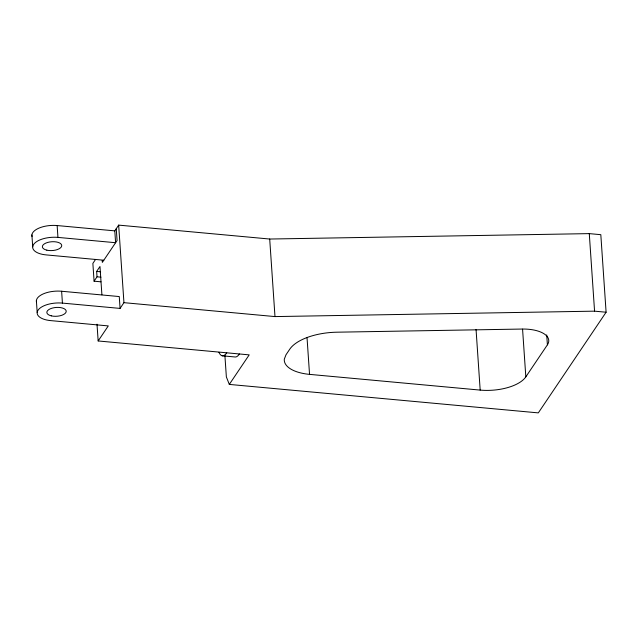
<?xml version="1.0" encoding="UTF-8"?>
<svg xmlns="http://www.w3.org/2000/svg" width="638" height="638" viewBox="0 0 638 638"><rect width="100%" height="100%" fill="white"/><g stroke="black" fill="none" stroke-linecap="round" stroke-linejoin="round"><path stroke-width="0.96" d="M95.572 259.395L92.869 263.414L94.081 281.183L100.987 281.821M103.811 260.216L46.159 254.905A19.403 8.836 -3.9 0 1 33.607 244.45A19.403 8.836 -3.9 0 1 57.946 237.4L115.598 242.711L114.792 230.86L118.66 225.118L269.699 239.035L589.281 233.62L600.813 234.68L606.1 312.229L538.312 412.882L229.305 384.411L226.362 376.922L224.887 355.31M94.081 281.183L97.024 276.804L96.657 271.421L99.975 266.501L101.905 294.804M229.305 384.411L249.195 354.872L98.156 340.963L108.285 325.914L50.633 320.603A19.403 8.836 -3.9 0 1 38.081 310.148A19.403 8.836 -3.9 0 1 62.428 303.098L120.08 308.409L123.947 302.667L118.66 225.118M547.396 344.847A28.893 13.159 -3.9 0 0 522.251 329.048L337 332.191A45.808 20.871 -3.9 0 0 289.748 349.209L285.999 354.776L284.317 359.13A36.382 16.572 -3.9 0 0 309.542 374.37L480.183 390.097A36.382 16.572 -3.9 0 0 525.824 376.867L547.396 344.847L546.718 334.902M123.947 302.667L274.986 316.584L594.568 311.161L606.1 312.229M32.036 236.467A19.403 8.836 -3.9 0 1 57.141 225.549L114.792 230.86M96.657 271.421L100.613 271.788M97.024 276.804L100.979 277.171M36.518 302.165A19.403 8.836 -3.9 0 1 61.623 291.247L119.266 296.558L120.08 308.409M222.255 355.797L234.936 356.969A27.881 8.286 -84.7 0 0 239.402 353.994M589.281 233.62L594.568 311.161M522.57 329.152L525.824 376.867M476.052 329.447L480.183 390.097M307.03 337.59L309.542 374.37M269.699 239.035L274.986 316.584M116.268 228.675L117.073 240.526L102.335 262.401L102.2 260.432M97.008 324.176L98.156 340.963M57.141 225.549L57.946 237.4M61.623 291.247L62.428 303.098M31.9 234.928L32.705 246.778M36.382 300.626L37.187 312.476M226.721 352.822A27.881 8.286 -84.7 0 1 218.922 352.272M51.295 315.858A9.698 4.418 -3.9 0 0 66.2 311.535A9.698 4.418 -3.9 0 0 52.093 308.154A9.698 4.418 -3.9 0 0 51.295 315.858M46.821 250.16A9.698 4.418 -3.9 0 0 61.727 245.837A9.698 4.418 -3.9 0 0 47.611 242.456A9.698 4.418 -3.9 0 0 46.821 250.16"/></g></svg>
